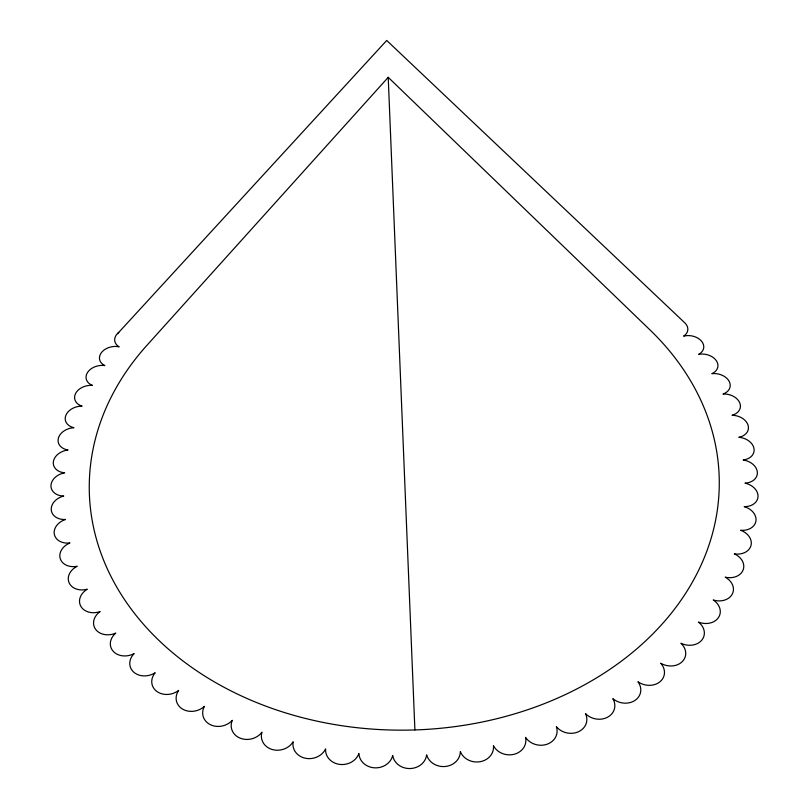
<?xml version="1.0" encoding="UTF-8"?>
<svg xmlns="http://www.w3.org/2000/svg" width="809" height="809" viewBox="0 0 809 809"><rect width="100%" height="100%" fill="white"/><g stroke="black" fill="none" stroke-linecap="round" stroke-linejoin="round"><path stroke-width="1.21" d="M388.219 77.33L146.844 345.423A315.025 245.147 -1 0 0 199.429 672.623A315.025 245.147 -1 0 0 623.385 659.648A315.025 245.147 -1 0 0 650.092 330.021L388.219 77.33L414.896 729.94M117.538 333.702L386.712 40.45L684.171 322.245A14.097 9.981 7.8 0 1 683.615 336.15A14.249 10.153 8.5 0 1 701.595 341.256A14.249 10.153 8.5 0 1 698.642 354.362A14.42 10.345 9.2 0 1 716.329 360.672A14.42 10.345 9.2 0 1 711.819 373.687A14.592 10.547 9.9 0 1 729.081 381.201A14.592 10.547 9.9 0 1 723.003 394.023A14.774 10.77 10.6 0 1 739.709 402.751A14.774 10.77 10.6 0 1 732.044 415.27A14.956 10.992 11.2 0 1 748.052 425.18A14.956 10.992 11.2 0 1 738.809 437.295A15.149 11.235 11.9 0 1 753.978 448.388A15.149 11.235 11.9 0 1 743.158 459.977A15.341 11.488 12.5 0 1 757.345 472.193A15.341 11.488 12.5 0 1 744.978 483.145A15.523 11.751 13 0 1 758.033 496.453A15.523 11.751 13 0 1 744.179 506.636A15.715 12.024 13.5 0 1 755.95 520.976A15.715 12.024 13.5 0 1 740.65 530.269A15.897 12.297 14 0 1 750.995 545.569A15.897 12.297 14 0 1 734.339 553.841A16.069 12.58 14.4 0 1 743.117 570.011A16.069 12.58 14.4 0 1 725.208 577.161A16.231 12.863 14.7 0 1 732.287 594.089A16.231 12.863 14.7 0 1 713.245 599.985A16.392 13.146 14.8 0 1 718.493 617.55A16.392 13.146 14.8 0 1 698.46 622.091A16.534 13.419 14.9 0 1 701.777 640.172A16.534 13.419 14.9 0 1 680.915 643.246A16.655 13.692 14.8 0 1 682.209 661.681A16.655 13.692 14.8 0 1 660.7 663.208A16.767 13.955 14.4 0 1 659.901 681.835A16.767 13.955 14.4 0 1 637.947 681.744A16.868 14.208 13.8 0 1 635.014 700.402A16.868 14.208 13.8 0 1 612.828 698.642A16.938 14.441 12.9 0 1 607.741 717.128A16.938 14.441 12.9 0 1 585.544 713.669A16.999 14.653 11.7 0 1 578.324 731.811A16.999 14.653 11.7 0 1 556.359 726.634A17.04 14.845 10 0 1 547.036 744.25A17.04 14.845 10 0 1 525.557 737.363A17.07 14.997 7.9 0 1 514.2 754.261A17.07 14.997 7.9 0 1 493.439 745.706A17.08 15.108 5.3 0 1 480.152 761.714A17.08 15.108 5.3 0 1 460.341 751.561A17.09 15.179 2.3 0 1 445.274 766.497A17.09 15.179 2.3 0 1 426.636 754.827A17.09 15.199 -0.8 0 1 409.941 768.55A17.09 15.199 -0.8 0 1 392.699 755.464A17.09 15.179 -4 0 1 374.547 767.832A17.09 15.179 -4 0 1 358.893 753.472A17.08 15.108 -7 0 1 339.507 764.374A17.08 15.108 -7 0 1 325.592 748.881A17.06 14.997 -9.6 0 1 305.185 758.205A17.06 14.997 -9.6 0 1 293.161 741.752A17.029 14.845 -11.8 0 1 271.976 749.437A17.029 14.845 -11.8 0 1 261.954 732.185A16.989 14.663 -13.5 0 1 240.212 738.192A16.989 14.663 -13.5 0 1 232.274 720.334A16.928 14.451 -14.8 0 1 210.239 724.631A16.928 14.451 -14.8 0 1 204.414 706.348A16.847 14.218 -15.7 0 1 182.318 708.947A16.847 14.218 -15.7 0 1 178.647 690.421A16.756 13.965 -16.3 0 1 156.703 691.341A16.756 13.965 -16.3 0 1 155.166 672.754A16.645 13.702 -16.7 0 1 133.616 672.036A16.645 13.702 -16.7 0 1 134.173 653.571A16.524 13.429 -16.8 0 1 113.199 651.285A16.524 13.429 -16.8 0 1 115.798 633.093A16.382 13.146 -16.8 0 1 95.593 629.321A16.382 13.146 -16.8 0 1 100.134 611.564A16.22 12.863 -16.6 0 1 80.88 606.396A16.22 12.863 -16.6 0 1 87.271 589.215A16.059 12.58 -16.4 0 1 69.089 582.753A16.059 12.58 -16.4 0 1 77.209 566.27A15.887 12.297 -16 0 1 60.24 558.625A15.887 12.297 -16 0 1 69.958 542.95A15.705 12.024 -15.6 0 1 54.314 534.243A15.705 12.024 -15.6 0 1 65.499 519.469A15.513 11.751 -15 0 1 51.24 509.822A15.513 11.751 -15 0 1 63.749 496.028A15.331 11.498 -14.5 0 1 50.957 485.552A15.331 11.498 -14.5 0 1 64.639 472.81A15.138 11.245 -13.9 0 1 53.374 461.636A15.138 11.245 -13.9 0 1 68.077 449.986A14.946 11.002 -13.3 0 1 58.359 438.235A14.946 11.002 -13.3 0 1 73.953 427.718A14.764 10.77 -12.6 0 1 65.792 415.502A14.764 10.77 -12.6 0 1 82.134 406.148A14.582 10.557 -12 0 1 75.55 393.568A14.582 10.557 -12 0 1 92.489 385.408A14.41 10.345 -11.3 0 1 87.473 372.575A14.41 10.345 -11.3 0 1 104.887 365.597A14.249 10.153 -10.6 0 1 101.418 352.613A14.249 10.153 -10.6 0 1 119.176 346.839A14.087 9.981 -9.9 0 1 118.792 332.337"/></g></svg>
